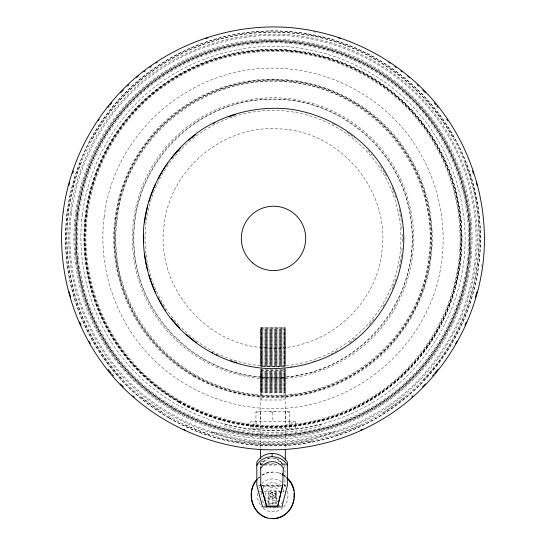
<?xml version="1.0" encoding="UTF-8"?>
<svg xmlns="http://www.w3.org/2000/svg" width="546" height="546" viewBox="0 0 546 546"><rect width="100%" height="100%" fill="white"/><g stroke="black" fill="none" stroke-linecap="round" stroke-linejoin="round"><path stroke-width="0.41" stroke-dasharray="2.73 2.05" d="M268.98 505.193L268.939 492.274C269.622 489.141 275.437 489.202 276.692 491.932L276.692 504.108M276.692 491.932C276.01 495.058 270.195 494.997 268.939 492.274M257.671 493.195C256.845 498.157 258.674 503.282 261.896 507.063M261.35 492.042L261.152 496.99M265.26 495.345C264.517 486.916 277.566 484.179 279.675 492.601M284.65 464.127L284.992 464.939L285.865 464.823M81.163 162.428C55.453 226.945 65.131 303.562 106.081 359.657C141.667 408.852 199.495 440.492 260.039 444.389C329.368 448.908 399.276 416.011 439.987 359.712C475.627 310.565 487.967 245.864 472.925 187.053C455.801 119.717 402.907 63.397 336.786 42.076C279.033 23.369 213.684 31.627 162.401 64.107C111.172 96.683 75.88 152.293 68.216 212.517C60.702 272.72 80.938 335.449 122.597 379.627M258.954 488.39L259.459 487.052M275.539 496.123C269.854 504.613 267.731 487.196 275.273 493.864A3.167 3.16 -68.9 0 1 275.539 496.116L272.87 495.345L275.266 496.833M268.939 504.64C270.263 501.999 275.102 501.986 276.651 504.429M92.192 138.984C129.511 70.161 207.849 27.095 285.954 32.467C355.275 36.671 420.481 78.058 453.808 138.984M260.422 327.996L260.797 327.416L284.957 327.416L285.326 327.996L284.957 328.569L260.797 328.569L260.422 327.996L285.326 327.996M284.957 328.569L285.326 329.149L284.957 329.729L260.797 329.729L260.422 329.149L260.797 328.569M284.957 329.729L285.326 330.31L284.957 330.89L260.797 330.89L260.422 330.31L260.797 329.729M284.957 330.89L285.326 331.47L284.957 332.05L260.797 332.05L260.422 331.47L260.797 330.89M284.957 332.05L285.326 332.623L284.957 333.203L260.797 333.203L260.422 332.623L260.797 332.05M284.957 333.203L285.326 333.783L284.957 334.364L260.797 334.364L260.422 333.783L260.797 333.203M284.957 334.364L285.326 334.944L284.957 335.524L260.797 335.524L260.422 334.944L260.797 334.364M284.957 335.524L285.326 336.104L284.957 336.677L260.797 336.677L260.422 336.104L260.797 335.524M284.957 336.677L285.326 337.257L284.957 337.837L260.797 337.837L260.422 337.257L260.797 336.677M284.957 337.837L285.326 338.418L284.957 338.998L260.797 338.998L260.422 338.418L260.797 337.837M284.957 338.998L285.326 339.578L284.957 340.151L260.797 340.151L260.422 339.578L260.797 338.998M284.957 340.151L285.326 340.731L284.957 341.311L260.797 341.311L260.422 340.731L260.797 340.151M284.957 341.311L285.326 341.892L284.957 342.472L260.797 342.472L260.422 341.892L260.797 341.311M284.957 342.472L285.326 343.052L284.957 343.632L260.797 343.632L260.422 343.052L260.797 342.472M284.957 343.632L285.326 344.205L284.957 344.785L260.797 344.785L260.422 344.205L260.797 343.632M284.957 344.785L285.326 345.365L284.957 345.946L260.797 345.946L260.422 345.365L260.797 344.785M284.957 345.946L285.326 346.526L284.957 347.106L260.797 347.106L260.422 346.526L260.797 345.946M284.957 347.106L285.326 347.686L284.957 348.259L260.797 348.259L260.422 347.686L260.797 347.106M284.957 348.259L285.326 348.839L284.957 349.42L260.797 349.42L260.422 348.839L260.797 348.259M284.957 349.42L285.326 350L284.957 350.58L260.797 350.58L260.422 350L260.797 349.42M284.957 350.58L285.326 351.16L284.957 351.733L260.797 351.733L260.422 351.16L260.797 350.58M284.957 351.733L285.326 352.313L284.957 352.893L260.797 352.893L260.422 352.313L260.797 351.733M284.957 352.893L285.326 353.474L284.957 354.054L260.797 354.054L260.422 353.474L260.797 352.893M284.957 354.054L285.326 354.634L284.957 355.214L260.797 355.214L260.422 354.634L260.797 354.054M284.957 355.214L285.326 355.787L284.957 356.367L260.797 356.367L260.422 355.787L260.797 355.214M284.957 356.367L285.326 356.947L284.957 357.528L260.797 357.528L260.422 356.947L260.797 356.367M284.957 357.528L285.326 358.108L284.957 358.688L260.797 358.688L260.422 358.108L260.797 357.528M284.957 358.688L285.326 359.268L284.957 359.841L260.797 359.841L260.422 359.268L260.797 358.688M284.957 359.841L285.326 360.421L284.957 361.002L260.797 361.002L260.422 360.421L260.797 359.841M284.957 361.002L285.326 361.582L284.957 362.162L260.797 362.162L260.422 361.582L260.797 361.002M284.957 362.162L285.326 362.742L284.957 363.315L260.797 363.315L260.422 362.742L260.797 362.162M284.957 363.315L285.326 363.895L284.957 364.475L260.797 364.475L260.422 363.895L260.797 363.315M284.957 364.475L285.326 365.056L284.957 365.636L260.797 365.636L260.422 365.056L260.797 364.475M260.797 365.636L260.422 366.216L285.326 366.216L284.957 365.636M283.34 369.11L284.957 369.11L285.326 369.69L284.957 370.27L260.797 370.27L260.422 369.69L260.797 369.11L262.414 369.11M284.957 370.27L285.326 370.85L284.957 371.423L260.797 371.423L260.422 370.85L260.797 370.27M284.957 371.423L285.326 372.003L284.957 372.584L260.797 372.584L260.422 372.003L260.797 371.423M284.957 372.584L285.326 373.164L284.957 373.744L260.797 373.744L260.422 373.164L260.797 372.584M284.957 373.744L285.326 374.324L284.957 374.897L260.797 374.897L260.422 374.324L260.797 373.744M284.957 374.897L285.326 375.477L284.957 376.058L260.797 376.058L260.422 375.477L260.797 374.897M284.957 376.058L285.326 376.638L284.957 377.218L260.797 377.218L260.422 376.638L260.797 376.058M284.957 377.218L285.326 377.798L284.957 378.378L260.797 378.378L260.422 377.798L260.797 377.218M284.957 378.378L285.326 378.951L284.957 379.531L260.797 379.531L260.422 378.951L260.797 378.378M284.957 379.531L285.326 380.112L284.957 380.692L260.797 380.692L260.422 380.112L260.797 379.531M284.957 380.692L285.326 381.272L284.957 381.852L260.797 381.852L260.422 381.272L260.797 380.692M284.957 381.852L285.326 382.432L284.957 383.005L260.797 383.005L260.422 382.432L260.797 381.852M284.957 383.005L285.326 383.585L284.957 384.166L260.797 384.166L260.422 383.585L260.797 383.005M284.957 384.166L285.326 384.746L284.957 385.326L260.797 385.326L260.422 384.746L260.797 384.166M284.957 385.326L285.326 385.906L284.957 386.479L260.797 386.479L260.422 385.906L260.797 385.326M284.957 386.479L285.326 387.059L284.957 387.64L260.797 387.64L260.422 387.059L260.797 386.479M284.957 387.64L285.326 388.22L284.957 388.8L260.797 388.8L260.422 388.22L260.797 387.64M284.957 388.8L285.326 389.38L284.957 389.96L260.797 389.96L260.422 389.38L260.797 388.8M284.957 389.96L285.326 390.533L284.957 391.113L260.797 391.113L260.422 390.533L260.797 389.96M284.957 391.113L285.326 391.694L284.957 392.274L260.797 392.274L260.422 391.694L260.797 391.113M260.422 448.375L260.422 392.854L260.797 392.274M284.957 369.11L285.326 368.53M262.524 488.97C265.847 482.063 275.976 480.446 281.047 486.329M282.917 501.713L281.047 504.354L279.218 505.876M283.545 507.063C287.38 502.736 288.786 496.662 287.51 491.052M423.403 379.627C477.327 322.863 494.075 235.053 464.837 162.428M257.466 478.828L260.019 476.706M261.896 483.62C266.823 478.16 276.01 477.102 281.647 482.043M277.996 501.051C274.215 505.507 266.544 503.009 265.513 497.433M282.91 507.589C277.593 513.213 267.847 513.213 262.53 507.589M258.149 478.296L260.08 476.706M383.558 412.592L404.518 397.358M261.937 475.116L267.137 472.781L272.72 471.983M262.005 475.116C268.038 471.58 275.846 470.905 282.023 474.447M336.759 434.609L360.851 425.075M255.951 412.544L258.729 411.67M270.099 411.67L272.877 412.544L275.655 411.67M275.771 507.65L272.72 508.087L269.676 507.65M262.073 463.588C259.091 462.196 259.091 466.427 262.073 465.035M260.401 465.035L261.125 464.312L260.401 463.588M281.736 377.225C359.916 373.607 422.113 298.423 411.022 220.946C403.433 150.157 335.224 93.728 264.264 99.543C193.141 102.668 132.535 167.206 133.886 238.384C132.535 309.568 193.141 374.099 264.264 377.225M311.664 441.052L285.954 444.301L260.046 444.301L234.336 441.052M260.422 329.149L285.326 329.149M260.422 330.31L285.326 330.31M260.422 331.47L285.326 331.47M260.422 332.623L285.326 332.623M260.422 333.783L285.326 333.783M260.422 334.944L285.326 334.944M260.422 336.104L285.326 336.104M260.422 337.257L285.326 337.257M260.422 338.418L285.326 338.418M260.422 339.578L285.326 339.578M260.422 340.731L285.326 340.731M260.422 341.892L285.326 341.892M260.422 343.052L285.326 343.052M260.422 344.205L285.326 344.205M260.422 345.365L285.326 345.365M260.422 346.526L285.326 346.526M260.422 347.686L285.326 347.686M260.422 348.839L285.326 348.839M260.422 350L285.326 350M260.422 351.16L285.326 351.16M260.422 352.313L285.326 352.313M260.422 353.474L285.326 353.474M260.422 354.634L285.326 354.634M260.422 355.787L285.326 355.787M260.422 356.947L285.326 356.947M260.422 358.108L285.326 358.108M260.422 359.268L285.326 359.268M260.422 360.421L285.326 360.421M260.422 361.582L285.326 361.582M260.422 362.742L285.326 362.742M260.422 363.895L285.326 363.895M260.422 365.056L285.326 365.056M262.414 366.796L283.34 366.796M260.422 369.69L285.326 369.69M260.422 370.85L285.326 370.85M260.422 372.003L285.326 372.003M260.422 373.164L285.326 373.164M260.422 374.324L285.326 374.324M260.422 375.477L285.326 375.477M260.422 376.638L285.326 376.638M260.422 377.798L285.326 377.798M260.422 378.951L285.326 378.951M260.422 380.112L285.326 380.112M260.422 381.272L285.326 381.272M260.422 382.432L285.326 382.432M260.422 383.585L285.326 383.585M260.422 384.746L285.326 384.746M260.422 385.906L285.326 385.906M260.422 387.059L285.326 387.059M260.422 388.22L285.326 388.22M260.422 389.38L285.326 389.38M260.422 390.533L285.326 390.533M260.422 391.694L285.326 391.694M260.422 392.854L285.326 392.854L285.326 448.375M261.186 461.759L265.95 461.759M278.173 461.759L282.712 461.759M266.639 463.588L276.105 463.588M281.695 463.588L284.923 463.588M262.087 464.312L260.422 464.312L260.422 462.633M264.714 464.312L279.102 464.312M281.681 464.312L285.326 464.312M264.052 465.035L279.115 465.035M281.695 465.035L285.353 465.035M257.63 485.401L260.067 485.401M261.691 485.401L281.053 485.401M284.282 485.401L285.831 485.401M261.691 485.838L282.732 485.838M263.035 486.561L281.429 486.561M284.562 486.561L284.978 486.561L284.978 464.237M259.173 491.243L263.165 491.243M263.957 491.243L281.729 491.243M282.569 491.243L284.241 491.243M287.025 411.67L289.803 412.544M185.149 425.075L209.241 434.609M278.487 472.781L283.729 475.116L286.943 477.764M211.875 432.289L230.364 438.595L237.503 440.342A36.152 1.399 7.2 0 0 256.722 443.072L260.094 443.495L287.612 443.277A36.125 1.399 -7.2 0 0 310.688 439.926L333.865 432.357A37.203 1.44 -14.4 0 0 330.487 432.33L318.591 434.643A34.814 1.351 -14.4 0 0 310.722 436.124A35.736 1.385 -7.2 0 0 287.612 438.609L272.167 438.943L256.722 438.397A35.804 1.385 7.2 0 0 237.496 436.268L217.472 432.644A39.892 1.549 14.4 0 0 211.868 432.289M276.556 458.524L280.248 460.872L282.732 464.837L280.248 461.309L276.556 458.961A11.118 10.388 0 0 0 267.874 458.961L264.182 461.309L261.691 464.837L264.182 460.872L267.874 458.524A11.118 10.388 0 0 1 269.997 457.903M141.482 397.358L162.442 412.592M283.51 475.116L286.063 477.238M266.837 506.381L264.4 504.354L261.937 500.177M284.036 484.309L285.981 487.052M284.957 392.274L285.326 392.854M260.422 368.53L260.797 369.11M282.917 488.97L284.091 492.042M291.933 421.71L291.933 426.569L253.815 426.569L253.815 421.71M289.803 421.805L289.803 411.67L255.951 411.67L255.951 421.805M289.68 421.805L289.68 428.439M285.469 411.67L285.469 421.805M284.022 327.416L284.022 367.922M284.022 368.768L284.022 400L261.725 400L261.725 368.768M275.887 491.243L275.887 505.282M272.877 412.544L272.877 421.805M272.816 492.103L272.816 504.811M268.748 491.243L268.748 505.282M261.725 327.416L261.725 367.922M260.776 461.759L260.776 465.062M260.278 411.67L260.278 421.805M256.067 421.805L256.067 428.439M274.426 457.903A11.118 10.388 0 0 1 275.86 458.271M402.306 234.323A129.368 129.368 0 0 1 402.279 243.257M401.999 248.13A129.368 129.368 0 0 1 401.795 250.559M401.351 254.6A129.368 129.368 0 0 1 399.071 267.404M395.782 279.136A129.368 129.368 0 0 1 393.284 286.008M392.983 286.759A129.368 129.368 0 0 1 392.048 289.011M384.357 304.238A129.368 129.368 0 0 1 382.664 307.016M374.222 318.953A129.368 129.368 0 0 1 368.953 325.15M355.46 338.063A129.368 129.368 0 0 1 348.382 343.523M337.455 350.552A129.368 129.368 0 0 1 328.815 355.091M314.516 360.913A129.368 129.368 0 0 1 312.974 361.425M292.438 366.284A129.368 129.368 0 0 1 290.827 366.516M332.453 123.485A129.368 129.368 0 0 1 336.745 125.812M347.051 132.303A129.368 129.368 0 0 1 349.699 134.2M350.355 134.685A129.368 129.368 0 0 1 354.839 138.186M367.861 150.416A129.368 129.368 0 0 1 372.16 155.296M380.453 166.339A129.368 129.368 0 0 1 384.766 173.232M385.176 173.935A129.368 129.368 0 0 1 386.37 176.058M392.048 187.756A129.368 129.368 0 0 1 392.983 190.008M393.284 190.759A129.368 129.368 0 0 1 395.782 197.632M399.071 209.364A129.368 129.368 0 0 1 401.351 222.167M401.795 226.208A129.368 129.368 0 0 1 401.999 228.637M481.934 264.776A210.599 210.599 0 0 1 481.722 266.414M313.274 31.675A210.599 210.599 0 0 1 315.704 32.159M145.959 253.583A127.948 127.948 0 0 1 297.249 112.756A127.948 127.948 0 0 1 385.258 299.774A127.948 127.948 0 0 1 180.31 326.583M179.156 325.348A127.948 127.948 0 0 1 146.062 254.422M70.318 212.776C62.845 272.399 82.985 334.398 124.079 378.235C159.446 415.608 208.831 438.848 260.169 442.274C311.541 445.311 363.452 428.446 403.221 395.795C442.745 362.844 469.041 315.015 475.682 263.991C483.155 204.368 463.015 142.376 421.922 98.533C386.554 61.159 337.169 37.92 285.831 34.494C234.459 31.456 182.548 48.321 142.779 80.972C103.255 113.923 76.959 161.752 70.318 212.776M71.451 212.92C64.019 272.208 84.05 333.859 124.904 377.45C160.08 414.619 209.186 437.728 260.244 441.134C311.322 444.157 362.947 427.382 402.498 394.915C441.796 362.148 467.942 314.585 474.549 263.848C481.982 204.559 461.95 142.909 421.096 99.317C385.92 62.148 336.814 39.039 285.756 35.633C234.678 32.61 183.053 49.386 143.502 81.852C104.204 114.619 78.058 162.182 71.451 212.92M76.515 213.561C69.274 271.355 88.8 331.456 128.631 373.955C162.92 410.189 210.79 432.719 260.565 436.036C310.36 438.984 360.681 422.631 399.242 390.984C437.551 359.036 463.042 312.674 469.485 263.206C476.726 205.412 457.2 145.311 417.369 102.812C383.08 66.578 335.21 44.049 285.435 40.732C235.64 37.79 185.319 54.136 146.758 85.79C108.449 117.731 82.958 164.1 76.515 213.561M77.614 213.698C70.407 271.171 89.831 330.937 129.436 373.198C163.534 409.227 211.138 431.633 260.633 434.937C310.148 437.858 360.196 421.601 398.532 390.131C436.636 358.367 461.984 312.257 468.386 263.07C475.593 205.596 456.169 145.83 416.564 103.569C382.466 67.54 334.862 45.134 285.367 41.83C235.852 38.909 185.804 55.166 147.468 86.643C109.364 118.407 84.016 164.51 77.614 213.698M78.774 213.848C71.615 270.98 90.916 330.385 130.289 372.399C164.182 408.21 211.507 430.48 260.708 433.77C309.93 436.677 359.678 420.516 397.788 389.23C435.66 357.65 460.858 311.814 467.226 262.919C474.385 205.787 455.084 146.383 415.711 104.368C381.818 68.557 334.493 46.287 285.292 43.004C236.07 40.09 186.322 56.258 148.212 87.544C110.34 119.117 85.142 164.953 78.774 213.848M82.33 214.298C75.3 270.379 94.246 328.706 132.903 369.942C166.175 405.105 212.633 426.965 260.933 430.193C309.254 433.046 358.087 417.178 395.502 386.466C432.685 355.466 457.418 310.476 463.67 262.469C470.7 206.388 451.754 148.062 413.097 106.825C379.825 71.662 333.367 49.802 285.067 46.574C236.746 43.721 187.913 59.589 150.498 90.302C113.315 121.301 88.582 166.291 82.33 214.298M86.521 214.824C79.648 269.676 98.178 326.72 135.981 367.048C168.523 401.44 213.964 422.822 261.2 425.969C308.456 428.767 356.217 413.247 392.806 383.21C429.17 352.893 453.364 308.886 459.479 261.944C466.352 207.091 447.822 150.048 410.019 109.719C377.477 75.328 332.036 53.952 284.8 50.798C237.544 48 189.783 63.52 153.194 93.557C116.83 123.874 92.636 167.881 86.521 214.824M87.312 214.926C80.467 269.547 98.922 326.344 136.561 366.502C168.967 400.75 214.209 422.038 261.247 425.177C308.306 427.962 355.862 412.503 392.301 382.596C428.508 352.409 452.6 308.586 458.688 261.841C465.533 207.221 447.078 150.423 409.439 110.265C377.033 76.024 331.791 54.73 284.753 51.59C237.694 48.812 190.138 64.264 153.699 94.171C117.492 124.358 93.4 168.182 87.312 214.926M104.136 217.049C97.911 266.721 114.694 318.373 148.928 354.9C178.392 386.036 219.54 405.398 262.312 408.251C350.075 414.748 431.797 347.14 441.864 259.719C448.089 210.046 431.306 158.395 397.072 121.874C367.608 90.732 326.46 71.369 283.688 68.516C195.925 62.019 114.203 129.627 104.136 217.049M115.766 218.523C103.351 307.139 173.676 392.144 263.049 396.56C344.506 402.777 421.082 339.428 430.234 258.244C442.649 169.629 372.324 84.623 282.951 80.214C201.494 73.99 124.918 137.339 115.766 218.523M117.206 218.7C104.914 306.511 174.584 390.731 263.138 395.106C343.557 401.46 419.963 338.247 428.794 258.067C441.086 170.256 371.417 86.036 282.862 81.661C202.443 75.307 126.037 138.52 117.206 218.7M164.162 224.638C155.044 285.142 204.968 345.488 266.114 347.87C322.065 352.45 375.853 307.951 381.838 252.136C390.956 191.626 341.032 131.279 279.886 128.897C223.935 124.317 170.147 168.816 164.162 224.638M269.942 494.54C268.721 498.218 274.72 500.095 275.498 496.15C276.72 492.465 270.72 490.595 269.942 494.54M268.987 497.809L268.85 498.368C269.895 501.344 275.757 501.344 276.802 498.368C275.73 495.475 270.734 495.563 268.987 497.809M321.103 425.709L309.357 428.979A194.028 194.028 0 0 1 236.643 428.979L224.29 425.641L224.106 423.805L237.039 426.883A191.899 191.899 0 0 0 308.961 426.883L320.918 423.976L321.103 425.709M295.284 421.805L250.464 421.805L250.464 428.439L295.284 428.439L295.284 421.805M178.549 401.979A188.902 188.902 0 0 0 461.902 238.384A188.902 188.902 0 0 0 178.549 74.788A188.902 188.902 0 0 0 178.549 401.979M169.315 417.97A207.364 207.364 0 0 0 480.364 238.384A207.364 207.364 0 0 0 169.315 58.797A207.364 207.364 0 0 0 169.315 417.97M193.373 376.303A159.255 159.255 0 0 0 432.255 238.384A159.255 159.255 0 0 0 193.373 100.464A159.255 159.255 0 0 0 193.373 376.303M193.789 375.58A158.422 158.422 0 0 0 431.422 238.384A158.422 158.422 0 0 0 193.789 101.187A158.422 158.422 0 0 0 193.789 375.58M177.73 363.895A157.576 157.576 0 0 0 429.333 258.135A157.576 157.576 0 0 0 211.937 93.12A157.576 157.576 0 0 0 177.73 363.895M202.682 360.176A140.629 140.629 0 0 0 413.629 238.384A140.629 140.629 0 0 0 202.682 116.591A140.629 140.629 0 0 0 202.682 360.176M173.457 410.79A199.078 199.078 0 0 0 472.078 238.384A199.078 199.078 0 0 0 173.457 65.977A199.078 199.078 0 0 0 173.457 410.79M169.26 418.065A207.48 207.48 0 0 0 480.48 238.384A207.48 207.48 0 0 0 169.26 58.702A207.48 207.48 0 0 0 169.26 418.065M174.037 409.793A197.925 197.925 0 0 0 470.925 238.384A197.925 197.925 0 0 0 174.037 66.981A197.925 197.925 0 0 0 174.037 409.793M203.33 359.05A139.332 139.332 0 0 0 412.332 238.384A139.332 139.332 0 0 0 203.33 117.718A139.332 139.332 0 0 0 203.33 359.05M159.261 388.226A188.124 188.124 0 0 0 459.636 261.964A188.124 188.124 0 0 0 200.102 64.96A188.124 188.124 0 0 0 159.261 388.226M178.89 401.392A188.227 188.227 0 0 0 461.227 238.384A188.227 188.227 0 0 0 178.89 75.375A188.227 188.227 0 0 0 178.89 401.392M178.487 402.081A189.018 189.018 0 0 0 462.018 238.384A189.018 189.018 0 0 0 178.487 74.686A189.018 189.018 0 0 0 178.487 402.081M154.04 395.106A196.751 196.751 0 0 0 468.202 263.042A196.751 196.751 0 0 0 196.758 57.002A196.813 196.813 0 0 0 154.006 395.147A196.813 196.813 0 0 0 468.256 263.049A196.813 196.813 0 0 0 196.731 56.955A196.751 196.751 0 0 0 154.04 395.106"/><path stroke-width="0.82" d="M283.313 467.983L282.739 485.401L277.586 506.934L282.739 484.486M293.564 501.385L293.837 499.119M294.021 497.611L294.021 493.079M68.898 185.128L69.663 182.767M72.734 173.314L73.505 170.953M475.313 297.154L477.102 291.639M293.291 502.095C290.301 515.376 273.73 523.28 262.005 515.567C250.027 508.121 247.679 489.987 256.975 479.518M464.939 325.041L466.352 322.044M98.314 120.659L99.201 119.26M455.671 343.523L457.002 341.427M256.811 465.335C262.899 453.89 281.286 453.89 287.373 465.335M260.735 468.072L263.616 464.653L267.54 462.414A12.538 11.712 0 0 1 276.535 462.414L280.46 464.653L283.34 468.072M257.016 479.518C246.137 491.38 251.392 513.301 267.137 517.901M108.115 107.35L109.173 106.074M110.224 104.798L111.807 102.887M432.609 375.798L433.66 374.522M434.718 373.246L437.885 369.417M120.407 92.82L123.423 89.988M127.648 86.022L128.856 84.883M136.705 77.518L138.513 75.819M411.711 396.983L412.919 395.85M422.577 386.78L425.593 383.947M143.871 71.922L145.209 70.953M149.897 67.54L151.242 66.571M155.931 63.165L157.268 62.189M205.494 38.636L207.801 37.722M360.524 430.207L362.831 429.293M272.87 518.7C293.052 518.884 301.938 490.226 286.943 477.764M272.092 453.385C265.929 453.398 259.896 456.736 256.811 462.107L256.811 485.401L262.565 506.934L281.968 506.934L287.373 485.401L287.373 462.107C284.289 456.736 278.262 453.398 272.092 453.385L272.092 456.613M260.735 484.486L266.748 506.019L277.586 506.019M338.199 37.722L340.506 38.636M183.169 429.293L185.476 430.207M388.732 62.189L390.069 63.165M394.758 66.571L396.103 67.54M400.791 70.953L402.129 71.922M286.698 477.764L291.407 483.667L293.291 488.595M407.487 75.819L409.295 77.518M417.144 84.883L418.352 86.022M422.577 89.988L425.593 92.82M120.407 383.947L123.423 386.78M133.081 395.85L134.289 396.983M434.193 102.887L435.776 104.798M436.827 106.074L437.885 107.35M108.115 369.417L111.282 373.246M112.34 374.522L113.391 375.798M446.799 119.26L447.686 120.659M88.998 341.427L90.329 343.523M79.648 322.044L81.061 325.041M472.495 170.953L473.266 173.314M476.337 182.767L477.102 185.128M68.898 291.639L70.687 297.154M293.564 489.298L293.748 490.806M285.326 449.215L285.326 460.121M282.732 473.239L282.732 475.32M266.748 506.019L266.748 506.934L260.735 485.401L260.735 467.158M260.422 449.215L260.422 458.442M236.903 362.612A129.368 129.368 0 0 1 234.568 361.916M233.026 361.425A129.368 129.368 0 0 1 230.712 360.647M217.915 355.439A129.368 129.368 0 0 1 216.455 354.743M212.824 352.907A129.368 129.368 0 0 1 211.391 352.143M196.301 342.567A129.368 129.368 0 0 1 186.234 334.343M179.811 328.119A129.368 129.368 0 0 1 171.273 318.311M165.547 310.428A129.368 129.368 0 0 1 164.653 309.07M163.773 307.705A129.368 129.368 0 0 1 158.101 297.843M155.262 291.987A129.368 129.368 0 0 1 148.997 275.252M147.693 270.557A129.368 129.368 0 0 1 144.649 254.6M143.694 242.444A129.368 129.368 0 0 1 143.694 234.323M144.649 222.167A129.368 129.368 0 0 1 147.693 206.211M148.997 201.515A129.368 129.368 0 0 1 155.262 184.78M158.101 178.924A129.368 129.368 0 0 1 166.004 165.663M166.926 164.326A129.368 129.368 0 0 1 167.861 163.001M171.273 158.456A129.368 129.368 0 0 1 180.378 148.068M188.677 140.274A129.368 129.368 0 0 1 190.54 138.704M191.161 138.186A129.368 129.368 0 0 1 195.645 134.685M213.547 123.485A129.368 129.368 0 0 1 214.994 122.748M228.419 116.94A129.368 129.368 0 0 1 232.255 115.602M233.026 115.349A129.368 129.368 0 0 1 235.346 114.619M63.165 211.875C55.426 273.594 76.283 337.783 118.823 383.169C155.439 421.86 206.565 445.918 259.719 449.467C312.899 452.614 366.639 435.148 407.814 401.351C448.73 367.233 475.955 317.717 482.835 264.892C490.574 203.173 469.717 138.984 427.177 93.598C390.561 54.907 339.435 30.849 286.281 27.3C233.101 24.16 179.361 41.619 138.186 75.416C97.27 109.534 70.045 159.05 63.165 211.875M403.815 238.397C403.528 277.552 385.189 315.629 354.757 340.267C330.037 359.466 298.955 369.56 267.676 368.564C228.569 366.516 191.359 346.492 168.107 314.987C150.041 289.428 141.346 257.924 143.748 226.72C147.543 187.749 169.219 151.467 201.74 129.655C228.085 112.756 259.944 105.48 291.011 109.282C321.969 113.882 350.744 129.368 371.642 152.668C391.926 176.508 403.412 207.105 403.815 238.397M252.709 262.947A32.18 32.18 0 0 0 305.18 244.144A32.18 32.18 0 0 0 262.667 208.108A32.18 32.18 0 0 0 252.709 262.947"/></g></svg>
